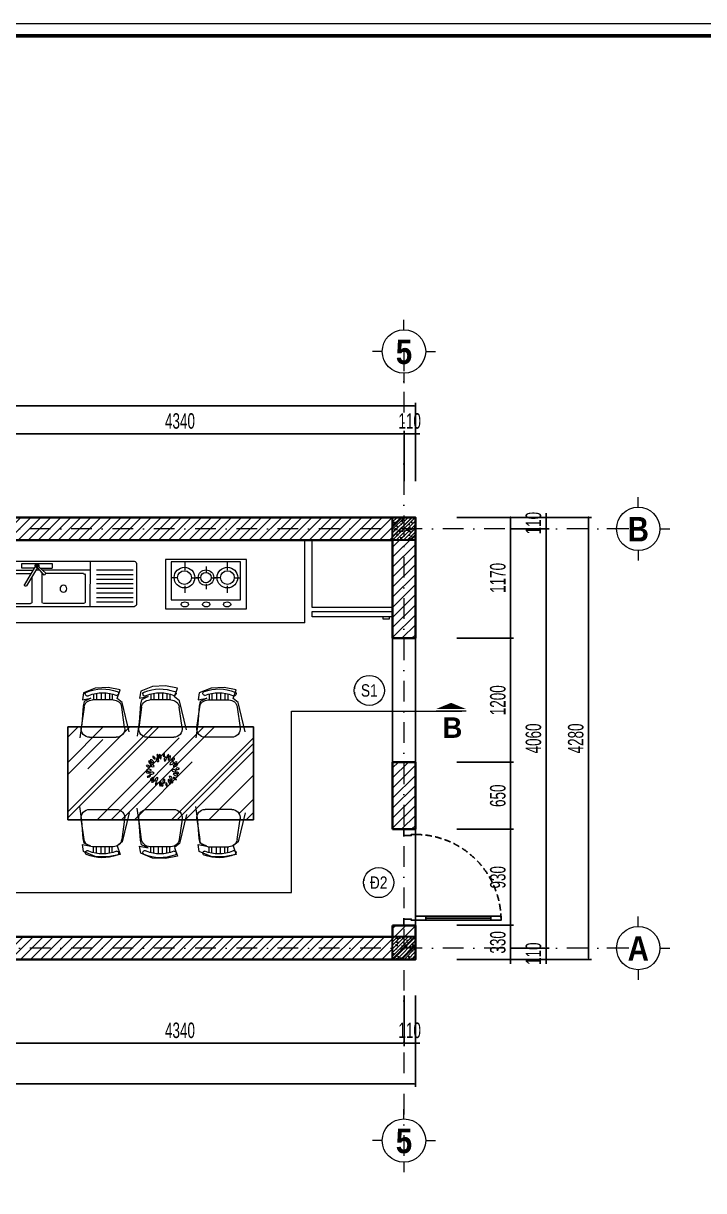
# Model space of a CAD drawing. Header units: millimetres. Extents: x 2565303 to 2664360, y -865723 to -262051.
# Drawn here: x 2644896 to 2651485, y -394911 to -383605 of the extents above; entities that cross this region are included whole.
import ezdxf
from ezdxf.enums import TextEntityAlignment as Align
from ezdxf.xclip import XClip

# ---------------------------------------------------------------- set-up
doc = ezdxf.new("R2010")
doc.units = ezdxf.units.MM
doc.header["$LTSCALE"] = 10
doc.header["$MEASUREMENT"] = 0
doc.header["$XCLIPFRAME"] = 0
for name, pattern in [('ACAD_ISO07W100', [3, 0, -3]), ('DASHDOT', [1, 0.5, -0.25, 0, -0.25]), ('HIDDEN', [9.525, 6.35, -3.175])]:
    doc.linetypes.add(name, pattern=pattern)
doc.layers.get('0').update_dxf_attribs({"linetype": 'CONTINUOUS'})
doc.layers.get('DEFPOINTS').update_dxf_attribs({"color": 10, "linetype": 'CONTINUOUS'})
for name, color, linetype in [('- Hach vl', 9, 'CONTINUOUS'), ('Khungten_LCDI', 7, 'CONTINUOUS'), ('M3', 3, 'CONTINUOUS')]:
    doc.layers.add(name, color=color, linetype=linetype)
for name, color, linetype, lineweight in [('- Nội Thất', 83, 'CONTINUOUS', 25), ('-thay1', 7, 'CONTINUOUS', 18), ('-Tường', 4, 'CONTINUOUS', 35), ('A-WIPEOUT', 254, 'ACAD_ISO07W100', 0), ('LC Dim', 8, 'CONTINUOUS', 13), ('LC Hatch', 252, 'CONTINUOUS', 5), ('LC ISO', 153, 'CONTINUOUS', 13), ('LC Khac', 4, 'CONTINUOUS', 9), ('LC MANH DUT', 35, 'HIDDEN', 5), ('LC Net dam 1', 30, 'CONTINUOUS', 30), ('LC Net dam2', 6, 'CONTINUOUS', 40), ('LC Net manh', 250, 'CONTINUOUS', 5), ('LC Net truc', 134, 'DASHDOT', 5), ('LC Text1', 20, 'CONTINUOUS', 13), ('NOITHAT', 33, 'CONTINUOUS', 9)]:
    doc.layers.add(name, color=color, linetype=linetype, lineweight=lineweight)
doc.styles.add('General text 2', font='arial.ttf')
doc.styles.add('HOATBIF', font='hoatbif.shx', dxfattribs={"width": 0.65})
doc.styles.add('Khungten', font='', dxfattribs={"width": 0.9, "height": 5000})
doc.styles.add('LC 1', font='')
doc.styles.add('Title', font='', dxfattribs={"width": 0.8})
doc.styles.get('Khungten').set_extended_font_data('.VnAvantH')
doc.styles.get('LC 1').set_extended_font_data('.VnAvantH', bold=True)
doc.styles.get('Title').set_extended_font_data('.VnBlackH')
doc.dimstyles.new('1-100 (1-60)', dxfattribs={"dimscale": 60, "dimtxt": 2.5, "dimasz": 0.35, "dimexe": 0.5, "dimexo": 0, "dimgap": 0.8, "dimtad": 1, "dimdec": 0, "dimzin": 0, "dimdsep": 46, "dimtxsty": 'HOATBIF', "dimblk1": 'DOT', "dimblk2": 'DOT', "dimsah": 1, "dimcen": -1, "dimdle": 1, "dimclrd": 256, "dimclre": 256, "dimclrt": 4, "dimadec": 3, "dimazin": 2, "dimtfac": 0.333333, "dimtdec": 0, "dimtix": 1, "dimtmove": 2, "dimatfit": 3, "dimldrblk": 'DOT', "dimfxl": 1, "dimtvp": 0.833333, "dimtolj": 1, "dimtzin": 0, "dimarcsym": 0})

# ---------------------------------------------------------------- blocks, each defined once
blk = doc.blocks.new('DOT')
at = {"layer": 'M3', "color": 0, "linetype": 'ByBlock'}
blk.add_line((-0.5, 0), (-1, 0), dxfattribs=at)
at = {"layer": 'M3', "color": 0, "linetype": 'ByBlock', "const_width": 0.5}
blk.add_lwpolyline([(-0.25, 0, 1), (0.25, 0, 1)], format="xyb", close=True, dxfattribs=at)
blk = doc.blocks.new('*D31')
at = {"layer": 'DEFPOINTS', "color": 0, "transparency": 16777216}
for p in [(2648583, -387580), (2644243, -388040), (2648583, -388040)]:
    blk.add_point(p, dxfattribs=at)
at = {"layer": 'LC Dim', "lineweight": -2, "transparency": 16777216}
for p, q in [((2644243, -388040), (2644243, -387550)), ((2648583, -388040), (2648583, -387550)), ((2644264, -387580), (2648562, -387580))]:
    blk.add_line(p, q, dxfattribs=at)
at = {"layer": 'LC Dim', "lineweight": -2, "transparency": 16777216, "xscale": 21, "yscale": 21, "zscale": 21, "rotation": 180}
blk.add_blockref('DOT', (2644243, -387580), dxfattribs=at)
at = {"layer": 'LC Dim', "lineweight": -2, "transparency": 16777216, "xscale": 21, "yscale": 21, "zscale": 21}
blk.add_blockref('DOT', (2648583, -387580), dxfattribs=at)
at = {"layer": 'LC Dim', "color": 4, "transparency": 16777216, "insert": (2646413, -387457), "char_height": 150, "attachment_point": 5, "style": 'HOATBIF'}
blk.add_mtext('\\A1;4340', dxfattribs=at)
blk = doc.blocks.new('*D32')
at = {"layer": 'DEFPOINTS', "color": 0, "transparency": 16777216}
for p in [(2648693, -387580), (2648583, -388040), (2648693, -388040)]:
    blk.add_point(p, dxfattribs=at)
at = {"layer": 'LC Dim', "lineweight": -2, "transparency": 16777216}
for p, q in [((2648583, -388040), (2648583, -387550)), ((2648693, -388040), (2648693, -387550)), ((2648562, -387580), (2648541, -387580)), ((2648583, -387580), (2648693, -387580)), ((2648714, -387580), (2648735, -387580))]:
    blk.add_line(p, q, dxfattribs=at)
at = {"layer": 'LC Dim', "lineweight": -2, "transparency": 16777216, "xscale": 21, "yscale": 21, "zscale": 21}
blk.add_blockref('DOT', (2648583, -387580), dxfattribs=at)
at = {"layer": 'LC Dim', "lineweight": -2, "transparency": 16777216, "xscale": 21, "yscale": 21, "zscale": 21, "rotation": 180}
blk.add_blockref('DOT', (2648693, -387580), dxfattribs=at)
at = {"layer": 'LC Dim', "color": 4, "transparency": 16777216, "insert": (2648638, -387457), "char_height": 150, "attachment_point": 5, "style": 'HOATBIF'}
blk.add_mtext('\\A1;110', dxfattribs=at)
blk = doc.blocks.new('*D33')
at = {"layer": 'DEFPOINTS', "color": 0, "transparency": 16777216}
for p in [(2634693, -387311), (2634693, -388040), (2648693, -388040)]:
    blk.add_point(p, dxfattribs=at)
at = {"layer": 'LC Dim', "lineweight": -2, "transparency": 16777216}
for p, q in [((2634693, -388040), (2634693, -387281)), ((2648672, -387311), (2634714, -387311)), ((2648693, -388040), (2648693, -387281))]:
    blk.add_line(p, q, dxfattribs=at)
at = {"layer": 'LC Dim', "lineweight": -2, "transparency": 16777216, "xscale": 21, "yscale": 21, "zscale": 21, "rotation": 180}
blk.add_blockref('DOT', (2634693, -387311), dxfattribs=at)
at = {"layer": 'LC Dim', "lineweight": -2, "transparency": 16777216, "xscale": 21, "yscale": 21, "zscale": 21}
blk.add_blockref('DOT', (2648693, -387311), dxfattribs=at)
at = {"layer": 'LC Dim', "color": 4, "transparency": 16777216, "insert": (2641613, -387188), "char_height": 150, "attachment_point": 5, "style": 'HOATBIF'}
blk.add_mtext('\\A1;14000', dxfattribs=at)
blk = doc.blocks.new('*D38')
at = {"layer": 'DEFPOINTS', "color": 0, "transparency": 16777216}
for p in [(2644243, -393022), (2648583, -393022), (2648583, -393482)]:
    blk.add_point(p, dxfattribs=at)
at = {"layer": 'LC Dim', "lineweight": -2, "transparency": 16777216}
for p, q in [((2644243, -393022), (2644243, -393512)), ((2648583, -393022), (2648583, -393512)), ((2644264, -393482), (2648562, -393482))]:
    blk.add_line(p, q, dxfattribs=at)
at = {"layer": 'LC Dim', "lineweight": -2, "transparency": 16777216, "xscale": 21, "yscale": 21, "zscale": 21, "rotation": 180}
blk.add_blockref('DOT', (2644243, -393482), dxfattribs=at)
at = {"layer": 'LC Dim', "lineweight": -2, "transparency": 16777216, "xscale": 21, "yscale": 21, "zscale": 21}
blk.add_blockref('DOT', (2648583, -393482), dxfattribs=at)
at = {"layer": 'LC Dim', "color": 4, "transparency": 16777216, "insert": (2646413, -393359), "char_height": 150, "attachment_point": 5, "style": 'HOATBIF'}
blk.add_mtext('\\A1;4340', dxfattribs=at)
blk = doc.blocks.new('*D39')
at = {"layer": 'DEFPOINTS', "color": 0, "transparency": 16777216}
for p in [(2648583, -393022), (2648693, -393022), (2648693, -393482)]:
    blk.add_point(p, dxfattribs=at)
at = {"layer": 'LC Dim', "lineweight": -2, "transparency": 16777216}
for p, q in [((2648583, -393022), (2648583, -393512)), ((2648693, -393022), (2648693, -393512)), ((2648562, -393482), (2648541, -393482)), ((2648583, -393482), (2648693, -393482)), ((2648714, -393482), (2648735, -393482))]:
    blk.add_line(p, q, dxfattribs=at)
at = {"layer": 'LC Dim', "lineweight": -2, "transparency": 16777216, "xscale": 21, "yscale": 21, "zscale": 21}
blk.add_blockref('DOT', (2648583, -393482), dxfattribs=at)
at = {"layer": 'LC Dim', "lineweight": -2, "transparency": 16777216, "xscale": 21, "yscale": 21, "zscale": 21, "rotation": 180}
blk.add_blockref('DOT', (2648693, -393482), dxfattribs=at)
at = {"layer": 'LC Dim', "color": 4, "transparency": 16777216, "insert": (2648638, -393359), "char_height": 150, "attachment_point": 5, "style": 'HOATBIF'}
blk.add_mtext('\\A1;110', dxfattribs=at)
blk = doc.blocks.new('*D40')
at = {"layer": 'DEFPOINTS', "color": 0, "transparency": 16777216}
for p in [(2634693, -393022), (2648693, -393022), (2634693, -393877)]:
    blk.add_point(p, dxfattribs=at)
at = {"layer": 'LC Dim', "lineweight": -2, "transparency": 16777216}
for p, q in [((2634693, -393022), (2634693, -393907)), ((2648693, -393022), (2648693, -393907)), ((2648672, -393877), (2634714, -393877))]:
    blk.add_line(p, q, dxfattribs=at)
at = {"layer": 'LC Dim', "lineweight": -2, "transparency": 16777216, "xscale": 21, "yscale": 21, "zscale": 21, "rotation": 180}
blk.add_blockref('DOT', (2634693, -393877), dxfattribs=at)
at = {"layer": 'LC Dim', "lineweight": -2, "transparency": 16777216, "xscale": 21, "yscale": 21, "zscale": 21}
blk.add_blockref('DOT', (2648693, -393877), dxfattribs=at)
at = {"layer": 'LC Dim', "color": 4, "transparency": 16777216, "insert": (2641613, -393738), "char_height": 150, "attachment_point": 5, "style": 'HOATBIF'}
blk.add_mtext('\\A1;14000', dxfattribs=at)
blk = doc.blocks.new('bon r')
at = {"layer": 'NOITHAT', "linetype": 'Continuous'}
for p, q in [((58924, -398714), (58924, -399112)), ((60369, -398692), (58957, -398692)), ((59374, -398692), (59375, -399135)), ((60036, -398714), (59739, -398714)), ((59739, -398714), (59739, -398761)), ((59854, -398761), (59739, -398761)), ((59892, -398727), (59801, -398809)), ((59819, -398827), (59899, -398733)), ((59875, -398761), (59886, -398761)), ((59882, -398755), (59988, -398930)), ((59882, -398755), (59882, -398755)), ((59904, -398744), (59905, -398744)), ((59905, -398744), (60009, -398918)), ((59915, -398761), (60036, -398761)), ((60036, -398761), (60036, -398714)), ((60401, -398714), (60402, -399112)), ((59374, -398780), (59833, -398780)), ((59422, -398825), (59422, -399091)), ((59438, -398813), (59806, -398813)), ((59801, -398809), (59819, -398827)), ((59839, -399091), (59839, -398803)), ((59859, -398780), (59898, -398780)), ((60401, -398780), (59926, -398780)), ((59935, -399091), (59935, -398843)), ((60337, -398813), (59946, -398813)), ((60353, -398825), (60353, -399091)), ((59438, -399103), (59823, -399103)), ((60337, -399103), (59952, -399103)), ((58957, -399135), (60370, -399135))]:
    blk.add_line(p, q, dxfattribs=at)
at = {"layer": 'NOITHAT'}
for p, q in [((58957, -398780), (59310, -398780)), ((58957, -398824), (59310, -398824)), ((58957, -398869), (59310, -398869)), ((58957, -398913), (59310, -398913)), ((58957, -398957), (59310, -398957)), ((58957, -399002), (59310, -399002)), ((58957, -399046), (59310, -399046)), ((58957, -399090), (59310, -399090))]:
    blk.add_line(p, q, dxfattribs=at)
at = {"layer": 'NOITHAT', "linetype": 'Continuous'}
for centre in [(59631, -398959), (60144, -398959)]:
    blk.add_circle(centre, 33.2, dxfattribs=at)
for centre, radius, start, end in [((58952, -398720), 28.5, 81.5315, 167.6795), ((59887, -398737), 18.1, 250.499, 208.8114), ((59892, -398734), 7.15, 9.8561, 85.6026), ((60373, -398720), 28.6, 12.3232, 98.464), ((59436, -398828), 14.3, 81.5397, 167.6737), ((60339, -398828), 14.3, 12.3161, 98.4706), ((59998, -398924), 12.2, 210.1499, 27.9558), ((59436, -399088), 14.3, 192.3306, 278.4597), ((59825, -399088), 14.3, 261.5343, 347.6754), ((59949, -399088), 14.3, 192.3246, 278.4657), ((60339, -399088), 14.3, 261.524, 347.6856), ((58952, -399106), 28.5, 192.3227, 278.4682), ((60374, -399106), 28.6, 261.5349, 347.6766)]:
    blk.add_arc(centre, radius, start, end, dxfattribs=at)
blk = doc.blocks.new('bep')
at = {"layer": 'NOITHAT'}
for p, q in [((66040, -406332), (65060, -406332)), ((65060, -406332), (65060, -406932)), ((65130, -406443), (65130, -406903)), ((65970, -406443), (65130, -406443)), ((65970, -406903), (65970, -406443)), ((66040, -406932), (66040, -406332)), ((65294, -406614), (65294, -406526)), ((65547, -406638), (65547, -406572)), ((65806, -406614), (65806, -406526)), ((65200, -406709), (65133, -406710)), ((65380, -406709), (65447, -406710)), ((65482, -406710), (65432, -406710)), ((65618, -406710), (65668, -406710)), ((65720, -406709), (65653, -406710)), ((65900, -406709), (65968, -406710)), ((65294, -406893), (65294, -406801)), ((65547, -406848), (65547, -406778)), ((65806, -406893), (65806, -406801)), ((65060, -406932), (66040, -406932)), ((65130, -406903), (65970, -406903))]:
    blk.add_line(p, q, dxfattribs=at)
for centre, radius in [((65290, -406712), 125), ((65810, -406712), 125), ((65290, -406712), 82.9), ((65550, -406712), 93.6), ((65550, -406712), 62.2), ((65810, -406712), 82.9)]:
    blk.add_circle(centre, radius, dxfattribs=at)
for centre in [(65294, -406388), (65547, -406388), (65806, -406388)]:
    blk.add_ellipse(centre, major_axis=(43.4, 0), ratio=0.709677, dxfattribs=at)
blk = doc.blocks.new('MBTULANH')
at = {"linetype": 'Continuous'}
for points in [[(-300, 530), (300, 530), (300, 570), (-300, 570)], [(227.4, 586.4), (276.8, 586.4), (276.8, 570), (227.4, 570)], [(-300, 0), (300, 0), (300, 500), (-300, 500)]]:
    blk.add_lwpolyline(points, close=True, dxfattribs=at)
blk = doc.blocks.new('dsa')
at = {"layer": 'NOITHAT', "ltscale": 0.5}
for p, q in [((102335, -423607), (102133, -423607)), ((102143, -423549), (102143, -423607)), ((102172, -423543), (102172, -423607)), ((102216, -423538), (102216, -423607)), ((102255, -423539), (102255, -423607)), ((102297, -423544), (102297, -423607)), ((102325, -423550), (102325, -423607)), ((102892, -423607), (102690, -423607)), ((102700, -423549), (102700, -423607)), ((102729, -423543), (102729, -423607)), ((102773, -423538), (102773, -423607)), ((102812, -423539), (102812, -423607)), ((102854, -423544), (102855, -423607)), ((102882, -423550), (102882, -423607)), ((103252, -423607), (103455, -423607)), ((103263, -423550), (103263, -423607)), ((103290, -423544), (103290, -423607)), ((103333, -423539), (103333, -423607)), ((103372, -423538), (103372, -423607)), ((103415, -423543), (103415, -423607)), ((103445, -423549), (103445, -423607)), ((102052, -423677), (102024, -423876)), ((102445, -423875), (102416, -423677)), ((102609, -423677), (102581, -423876)), ((103002, -423875), (102973, -423677)), ((103143, -423875), (103172, -423677)), ((103536, -423677), (103563, -423876)), ((102178, -423868), (102972, -424662)), ((102313, -423868), (103213, -424768)), ((102415, -423868), (103315, -424768)), ((102539, -423868), (103099, -424428)), ((102900, -423868), (103694, -424662)), ((102954, -423868), (103694, -424608)), ((103030, -423868), (103694, -424533)), ((103261, -423868), (103694, -424301)), ((103622, -423868), (103694, -423940)), ((101894, -423886), (102776, -424768)), ((101894, -423945), (102717, -424768)), ((102105, -423969), (102364, -423969)), ((102662, -423969), (102921, -423969)), ((103483, -423969), (103224, -423969)), ((103549, -423924), (103694, -424069)), ((101894, -424306), (102234, -424646)), ((101894, -424424), (102238, -424768)), ((102089, -424361), (102496, -424768)), ((101894, -424667), (101995, -424768)), ((102052, -424959), (102024, -424760)), ((102105, -424668), (102364, -424668)), ((102445, -424761), (102416, -424960)), ((102609, -424959), (102581, -424760)), ((102662, -424668), (102921, -424668)), ((103002, -424761), (102973, -424960)), ((103143, -424761), (103172, -424960)), ((103483, -424668), (103224, -424668)), ((103536, -424959), (103563, -424760)), ((102335, -425029), (102133, -425029)), ((102143, -425087), (102143, -425029)), ((102172, -425093), (102172, -425029)), ((102216, -425098), (102216, -425029)), ((102255, -425097), (102255, -425029)), ((102297, -425093), (102297, -425029)), ((102325, -425086), (102325, -425029)), ((102892, -425029), (102690, -425029)), ((102700, -425087), (102700, -425029)), ((102729, -425093), (102729, -425029)), ((102773, -425098), (102773, -425029)), ((102812, -425097), (102812, -425029)), ((102854, -425093), (102855, -425029)), ((102882, -425086), (102882, -425029)), ((103252, -425029), (103455, -425029)), ((103263, -425086), (103263, -425029)), ((103290, -425093), (103290, -425029)), ((103333, -425097), (103333, -425029)), ((103372, -425098), (103372, -425029)), ((103415, -425093), (103415, -425029)), ((103445, -425087), (103445, -425029))]:
    blk.add_line(p, q, dxfattribs=at)
for points in [[(102488, -423936), (102421, -423654), (102372, -423615), (102403, -423532), (102286, -423508), (102159, -423514), (102045, -423560), (102035, -423628), (102118, -423612), (102053, -423643), (102043, -423687), (102030, -423859), (102011, -423996)], [(103044, -423920), (102976, -423637), (102927, -423598), (102958, -423515), (102841, -423492), (102714, -423497), (102600, -423544), (102590, -423611), (102673, -423596), (102608, -423627), (102598, -423671), (102585, -423842), (102567, -423980)], [(103611, -423936), (103544, -423654), (103495, -423615), (103526, -423532), (103409, -423508), (103282, -423514), (103168, -423560), (103158, -423628), (103241, -423612), (103176, -423643), (103166, -423687), (103153, -423859), (103134, -423996)], [(102488, -424721), (102421, -425004), (102372, -425043), (102403, -425126), (102286, -425149), (102159, -425144), (102045, -425097), (102035, -425030), (102118, -425045), (102053, -425014), (102043, -424970), (102030, -424799), (102011, -424661)], [(103044, -424738), (102976, -425020), (102927, -425059), (102958, -425142), (102841, -425166), (102714, -425160), (102600, -425114), (102590, -425046), (102673, -425062), (102608, -425031), (102598, -424987), (102585, -424815), (102567, -424678)], [(103611, -424721), (103544, -425004), (103495, -425043), (103526, -425126), (103409, -425149), (103282, -425144), (103168, -425097), (103158, -425030), (103241, -425045), (103176, -425014), (103166, -424970), (103153, -424799), (103134, -424661)]]:
    blk.add_lwpolyline(points, dxfattribs=at)
for points in [[(103694, -423868), (101894, -423868), (101894, -424768), (103694, -424768)], [(103694, -423868), (103694, -424768), (101894, -424768), (101894, -423868)]]:
    blk.add_lwpolyline(points, close=True, dxfattribs=at)
for centre, radius, start, end in [((102084, -423550), 20.5, 99.4701, 317.3221), ((102230, -423920), 419, 70.2202, 111.5523), ((102368, -423545), 19, 263.5559, 76.8484), ((102641, -423550), 20.5, 99.4701, 317.3221), ((102788, -423920), 419, 70.2202, 111.5523), ((102925, -423545), 19, 263.5559, 76.8484), ((103220, -423545), 19, 103.1516, 276.4441), ((103357, -423920), 419, 68.4477, 109.7798), ((103504, -423550), 20.5, 222.6779, 80.5299), ((102133, -423689), 81.5, 90.0199, 171.995), ((102232, -423898), 361, 68.2901, 111.7497), ((102335, -423688), 81.5, 8.2341, 90.0199), ((102690, -423689), 81.5, 90.0199, 171.995), ((102789, -423898), 361, 68.2901, 111.7497), ((102892, -423688), 81.5, 8.2341, 90.0199), ((103252, -423688), 81.5, 89.9801, 171.7659), ((103356, -423898), 361, 68.2503, 111.7099), ((103455, -423689), 81.5, 8.005, 89.9801), ((102105, -423887), 81.5, 171.995, 270.0199), ((102364, -423887), 81.5, 270.0199, 8.2341), ((102662, -423887), 81.5, 171.995, 270.0199), ((102921, -423887), 81.5, 270.0199, 8.2341), ((103224, -423887), 81.5, 171.7659, 269.9801), ((103483, -423887), 81.5, 269.9801, 8.005), ((102105, -424749), 81.5, 89.9801, 188.005), ((102364, -424749), 81.5, 351.7659, 89.9801), ((102662, -424749), 81.5, 89.9801, 188.005), ((102921, -424749), 81.5, 351.7659, 89.9801), ((103224, -424749), 81.5, 90.0199, 188.2341), ((103483, -424749), 81.5, 351.995, 90.0199), ((102133, -424948), 81.5, 188.005, 269.9801), ((102335, -424948), 81.5, 269.9801, 351.7659), ((102690, -424948), 81.5, 188.005, 269.9801), ((102892, -424948), 81.5, 269.9801, 351.7659), ((103252, -424948), 81.5, 188.2341, 270.0199), ((103455, -424948), 81.5, 270.0199, 351.995), ((102084, -425087), 20.5, 42.6779, 260.5299), ((102230, -424716), 419, 248.4477, 289.7798), ((102232, -424738), 361, 248.2503, 291.7099), ((102368, -425092), 19, 283.1516, 96.4441), ((102641, -425087), 20.5, 42.6779, 260.5299), ((102788, -424716), 419, 248.4477, 289.7798), ((102789, -424738), 361, 248.2503, 291.7099), ((102925, -425092), 19, 283.1516, 96.4441), ((103220, -425092), 19, 83.5559, 256.8484), ((103357, -424716), 419, 250.2202, 291.5523), ((103356, -424738), 361, 248.2901, 291.7497), ((103504, -425087), 20.5, 279.4701, 137.3221)]:
    blk.add_arc(centre, radius, start, end, dxfattribs=at)
at = {"layer": 'NOITHAT', "ltscale": 0.5, "extrusion": (0, 0, -1)}
for centre, major_axis, start_param, end_param in [((102771, -424210), (20.5, 20.5), 2.81608, 4.178118), ((102735, -424226), (17.4, -17.4), 4.232631, 5.90316), ((102816, -424215), (24.9, -24.9), 1.430884, 2.973711), ((102758, -424224), (29.4, 29.4), 6.281994, 7.547379), ((102824, -424206), (15.7, -15.7), 1.494999, 3.100207), ((102798, -424207), (13.6, 13.6), 6.030239, 7.989744), ((102871, -424216), (20.5, -20.5), 1.943415, 3.305453), ((102833, -424205), (17.4, -17.4), 4.930762, 6.601292), ((102669, -424340), (13.6, 13.6), 4.633976, 6.593481), ((102673, -424305), (17.4, -17.4), 3.534499, 5.205028), ((102690, -424269), (20.5, -20.5), 0.547152, 1.90919), ((102705, -424336), (19.3, -19.3), 3.115532, 5.023778), ((102710, -424300), (21.4, -21.4), 0.100559, 1.755566), ((102690, -424289), (29.4, 29.4), 5.583862, 6.849247), ((102728, -424245), (24.9, 24.9), 2.303549, 3.846375), ((102709, -424250), (13.6, 13.6), 5.332108, 7.291612), ((102728, -424232), (15.7, -15.7), 0.796867, 2.402075), ((102766, -424246), (21.4, -21.4), 0.79869, 2.453698), ((102739, -424270), (19.3, 19.3), 5.38446, 7.292706), ((102844, -424240), (21.4, 21.4), 3.067618, 4.722626), ((102808, -424242), (19.3, -19.3), 4.511796, 6.420041), ((102902, -424249), (24.9, -24.9), 2.129016, 3.671842), ((102851, -424219), (29.4, 29.4), 0.69694, 1.962326), ((102907, -424287), (21.4, -21.4), 2.194954, 3.849961), ((102879, -424264), (19.3, 19.3), 0.497538, 2.405784), ((102914, -424247), (15.7, 15.7), 3.763927, 5.369135), ((102893, -424231), (13.6, -13.6), 5.157575, 7.117079), ((102946, -424330), (24.9, 24.9), 4.397944, 5.94077), ((102927, -424275), (29.4, 29.4), 1.395072, 2.660457), ((102944, -424285), (20.5, 20.5), 4.212343, 5.574381), ((102921, -424253), (17.4, -17.4), 5.628894, 7.299423), ((102957, -424337), (15.7, 15.7), 4.462058, 6.067267), ((102951, -424311), (13.6, -13.6), 5.855706, 7.815211), ((102672, -424314), (15.7, 15.7), 1.669532, 3.27474), ((102679, -424382), (29.4, 29.4), 4.88573, 6.151116), ((102680, -424323), (24.9, -24.9), 0.034621, 1.577447), ((102676, -424405), (17.4, -17.4), 2.836367, 4.506896), ((102667, -424367), (20.5, 20.5), 1.419817, 2.781855), ((102696, -424434), (13.6, -13.6), 2.365048, 4.324553), ((102681, -424413), (15.7, -15.7), 5.683789, 7.288997), ((102694, -424415), (24.9, -24.9), 5.619674, 7.162501), ((102731, -424461), (29.4, 29.4), 4.187599, 5.452984), ((102720, -424408), (19.3, -19.3), 2.4174, 4.325646), ((102701, -424378), (21.4, -21.4), 5.685612, 7.34062), ((102779, -424454), (19.3, -19.3), 1.719269, 3.627514), ((102745, -424443), (21.4, 21.4), 0.275092, 1.930099), ((102892, -424433), (21.4, 21.4), 5.162014, 6.817021), ((102909, -424401), (19.3, -19.3), 0.323005, 2.231251), ((102926, -424363), (21.4, -21.4), 2.893086, 4.548093), ((102919, -424327), (19.3, -19.3), 5.908059, 7.816305), ((102927, -424421), (24.9, -24.9), 3.525279, 5.068106), ((102949, -424366), (29.4, 29.4), 2.093203, 3.358589), ((102932, -424433), (15.7, -15.7), 3.589394, 5.194602), ((102943, -424409), (13.6, 13.6), 1.841449, 3.800954), ((102955, -424384), (20.5, 20.5), 4.910475, 6.272513), ((102959, -424346), (17.4, -17.4), 0.043841, 1.71437), ((102743, -424479), (17.4, -17.4), 2.138236, 3.808765), ((102711, -424457), (20.5, -20.5), 5.434074, 6.796112), ((102777, -424490), (13.6, 13.6), 3.237713, 5.197217), ((102752, -424482), (15.7, -15.7), 4.985657, 6.590865), ((102821, -424487), (29.4, 29.4), 3.489467, 4.754852), ((102763, -424476), (24.9, -24.9), 4.921543, 6.464369), ((102842, -424494), (17.4, -17.4), 1.440104, 3.110633), ((102803, -424497), (20.5, 20.5), 0.023553, 1.385591), ((102854, -424451), (19.3, -19.3), 1.021137, 2.929383), ((102820, -424464), (21.4, -21.4), 4.289349, 5.944356), ((102875, -424480), (13.6, 13.6), 2.539581, 4.499086), ((102851, -424490), (15.7, -15.7), 4.287525, 5.892734), ((102907, -424450), (29.4, 29.4), 2.791335, 4.056721), ((102855, -424478), (24.9, -24.9), 4.223411, 5.766238), ((102927, -424441), (17.4, 17.4), 2.312769, 3.983298), ((102900, -424468), (20.5, -20.5), 4.03781, 5.399849)]:
    blk.add_ellipse(centre, major_axis=major_axis, ratio=1, start_param=start_param, end_param=end_param, dxfattribs=at)
blk = doc.blocks.new('*U49')
blk.add_line((-70, 100), (-70, 730))
for points in [[(-50, 0), (-50, 830), (-90, 830), (-90, 0)], [(-50, 100), (-90, 100), (-90, 730), (-50, 730)], [(0, -110), (-60, -110), (-60, -40), (-50, -40), (-50, 0), (0, 0)], [(-930, -110), (-870, -110), (-870, -40), (-880, -40), (-880, 0), (-930, 0)]]:
    blk.add_lwpolyline(points, close=True)
at = {"linetype": 'HIDDEN'}
blk.add_arc((-50, 0), 830, 90, 180, dxfattribs=at)
blk = doc.blocks.new('*D55')
at = {"layer": 'DEFPOINTS', "color": 0, "transparency": 16777216}
for p in [(2649615, -388391), (2649615, -388501), (2649960, -388501)]:
    blk.add_point(p, dxfattribs=at)
at = {"layer": 'LC Dim', "lineweight": -2, "transparency": 16777216}
for p, q in [((2649960, -388370), (2649960, -388349)), ((2649615, -388391), (2649990, -388391)), ((2649960, -388391), (2649960, -388501)), ((2649615, -388501), (2649990, -388501)), ((2649960, -388522), (2649960, -388543))]:
    blk.add_line(p, q, dxfattribs=at)
at = {"layer": 'LC Dim', "lineweight": -2, "transparency": 16777216, "xscale": 21, "yscale": 21, "zscale": 21}
for p, rotation in [((2649960, -388391), 270), ((2649960, -388501), 90)]:
    blk.add_blockref('DOT', p, dxfattribs=dict(at, rotation=rotation))
at = {"layer": 'LC Dim', "color": 4, "transparency": 16777216, "insert": (2649837, -388446), "char_height": 150, "attachment_point": 5, "rotation": 90, "style": 'HOATBIF'}
blk.add_mtext('\\A1;110', dxfattribs=at)
blk = doc.blocks.new('*D56')
at = {"layer": 'DEFPOINTS', "color": 0, "transparency": 16777216}
for p in [(2649615, -388501), (2649615, -392561), (2649960, -392561)]:
    blk.add_point(p, dxfattribs=at)
at = {"layer": 'LC Dim', "lineweight": -2, "transparency": 16777216}
for p, q in [((2649615, -388501), (2649990, -388501)), ((2649960, -388522), (2649960, -392540)), ((2649615, -392561), (2649990, -392561))]:
    blk.add_line(p, q, dxfattribs=at)
at = {"layer": 'LC Dim', "lineweight": -2, "transparency": 16777216, "xscale": 21, "yscale": 21, "zscale": 21}
for p, rotation in [((2649960, -388501), 90), ((2649960, -392561), 270)]:
    blk.add_blockref('DOT', p, dxfattribs=dict(at, rotation=rotation))
at = {"layer": 'LC Dim', "color": 4, "transparency": 16777216, "insert": (2649837, -390531), "char_height": 150, "attachment_point": 5, "rotation": 90, "style": 'HOATBIF'}
blk.add_mtext('\\A1;4060', dxfattribs=at)
blk = doc.blocks.new('*D50')
at = {"layer": 'DEFPOINTS', "color": 0, "transparency": 16777216}
for p in [(2649615, -392561), (2649615, -392671), (2649960, -392671)]:
    blk.add_point(p, dxfattribs=at)
at = {"layer": 'LC Dim', "lineweight": -2, "transparency": 16777216}
for p, q in [((2649960, -392540), (2649960, -392519)), ((2649615, -392561), (2649990, -392561)), ((2649960, -392561), (2649960, -392671)), ((2649615, -392671), (2649990, -392671)), ((2649960, -392692), (2649960, -392713))]:
    blk.add_line(p, q, dxfattribs=at)
at = {"layer": 'LC Dim', "lineweight": -2, "transparency": 16777216, "xscale": 21, "yscale": 21, "zscale": 21}
for p, rotation in [((2649960, -392561), 270), ((2649960, -392671), 90)]:
    blk.add_blockref('DOT', p, dxfattribs=dict(at, rotation=rotation))
at = {"layer": 'LC Dim', "color": 4, "transparency": 16777216, "insert": (2649837, -392616), "char_height": 150, "attachment_point": 5, "rotation": 90, "style": 'HOATBIF'}
blk.add_mtext('\\A1;110', dxfattribs=at)
blk = doc.blocks.new('*D51')
at = {"layer": 'DEFPOINTS', "color": 0, "transparency": 16777216}
for p in [(2649615, -388391), (2650370, -388391), (2649615, -392671)]:
    blk.add_point(p, dxfattribs=at)
at = {"layer": 'LC Dim', "lineweight": -2, "transparency": 16777216}
for p, q in [((2649615, -388391), (2650400, -388391)), ((2650370, -392650), (2650370, -388412)), ((2649615, -392671), (2650400, -392671))]:
    blk.add_line(p, q, dxfattribs=at)
at = {"layer": 'LC Dim', "lineweight": -2, "transparency": 16777216, "xscale": 21, "yscale": 21, "zscale": 21}
for p, rotation in [((2650370, -388391), 90), ((2650370, -392671), 270)]:
    blk.add_blockref('DOT', p, dxfattribs=dict(at, rotation=rotation))
at = {"layer": 'LC Dim', "color": 4, "transparency": 16777216, "insert": (2650247, -390531), "char_height": 150, "attachment_point": 5, "rotation": 90, "style": 'HOATBIF'}
blk.add_mtext('\\A1;4280', dxfattribs=at)
blk = doc.blocks.new('*D52')
at = {"layer": 'DEFPOINTS', "color": 0, "transparency": 16777216}
for p in [(2649094, -388391), (2649094, -389561), (2649615, -389561)]:
    blk.add_point(p, dxfattribs=at)
at = {"layer": 'LC Dim', "lineweight": -2, "transparency": 16777216}
for p, q in [((2649094, -388391), (2649645, -388391)), ((2649615, -388412), (2649615, -389540)), ((2649094, -389561), (2649645, -389561))]:
    blk.add_line(p, q, dxfattribs=at)
at = {"layer": 'LC Dim', "lineweight": -2, "transparency": 16777216, "xscale": 21, "yscale": 21, "zscale": 21}
for p, rotation in [((2649615, -388391), 90), ((2649615, -389561), 270)]:
    blk.add_blockref('DOT', p, dxfattribs=dict(at, rotation=rotation))
at = {"layer": 'LC Dim', "color": 4, "transparency": 16777216, "insert": (2649492, -388976), "char_height": 150, "attachment_point": 5, "rotation": 90, "style": 'HOATBIF'}
blk.add_mtext('\\A1;1170', dxfattribs=at)
blk = doc.blocks.new('*D53')
at = {"layer": 'DEFPOINTS', "color": 0, "transparency": 16777216}
for p in [(2649094, -389561), (2649094, -390761), (2649615, -390761)]:
    blk.add_point(p, dxfattribs=at)
at = {"layer": 'LC Dim', "lineweight": -2, "transparency": 16777216}
for p, q in [((2649094, -389561), (2649645, -389561)), ((2649615, -389582), (2649615, -390740)), ((2649094, -390761), (2649645, -390761))]:
    blk.add_line(p, q, dxfattribs=at)
at = {"layer": 'LC Dim', "lineweight": -2, "transparency": 16777216, "xscale": 21, "yscale": 21, "zscale": 21}
for p, rotation in [((2649615, -389561), 90), ((2649615, -390761), 270)]:
    blk.add_blockref('DOT', p, dxfattribs=dict(at, rotation=rotation))
at = {"layer": 'LC Dim', "color": 4, "transparency": 16777216, "insert": (2649492, -390161), "char_height": 150, "attachment_point": 5, "rotation": 90, "style": 'HOATBIF'}
blk.add_mtext('\\A1;1200', dxfattribs=at)
blk = doc.blocks.new('*D54')
at = {"layer": 'DEFPOINTS', "color": 0, "transparency": 16777216}
for p in [(2649094, -392341), (2649094, -392671), (2649615, -392671)]:
    blk.add_point(p, dxfattribs=at)
at = {"layer": 'LC Dim', "lineweight": -2, "transparency": 16777216}
for p, q in [((2649615, -392320), (2649615, -392299)), ((2649094, -392341), (2649645, -392341)), ((2649615, -392341), (2649615, -392671)), ((2649094, -392671), (2649645, -392671)), ((2649615, -392692), (2649615, -392713))]:
    blk.add_line(p, q, dxfattribs=at)
at = {"layer": 'LC Dim', "lineweight": -2, "transparency": 16777216, "xscale": 21, "yscale": 21, "zscale": 21}
for p, rotation in [((2649615, -392341), 270), ((2649615, -392671), 90)]:
    blk.add_blockref('DOT', p, dxfattribs=dict(at, rotation=rotation))
at = {"layer": 'LC Dim', "color": 4, "transparency": 16777216, "insert": (2649492, -392506), "char_height": 150, "attachment_point": 5, "rotation": 90, "style": 'HOATBIF'}
blk.add_mtext('\\A1;330', dxfattribs=at)
blk = doc.blocks.new('*D57')
at = {"layer": 'DEFPOINTS', "color": 0, "transparency": 16777216}
for p in [(2649094, -390761), (2649094, -391411), (2649615, -391411)]:
    blk.add_point(p, dxfattribs=at)
at = {"layer": 'LC Dim', "lineweight": -2, "transparency": 16777216}
for p, q in [((2649094, -390761), (2649645, -390761)), ((2649615, -390782), (2649615, -391390)), ((2649094, -391411), (2649645, -391411))]:
    blk.add_line(p, q, dxfattribs=at)
at = {"layer": 'LC Dim', "lineweight": -2, "transparency": 16777216, "xscale": 21, "yscale": 21, "zscale": 21}
for p, rotation in [((2649615, -390761), 90), ((2649615, -391411), 270)]:
    blk.add_blockref('DOT', p, dxfattribs=dict(at, rotation=rotation))
at = {"layer": 'LC Dim', "color": 4, "transparency": 16777216, "insert": (2649492, -391086), "char_height": 150, "attachment_point": 5, "rotation": 90, "style": 'HOATBIF'}
blk.add_mtext('\\A1;650', dxfattribs=at)
blk = doc.blocks.new('*D58')
at = {"layer": 'DEFPOINTS', "color": 0, "transparency": 16777216}
for p in [(2649094, -391411), (2649094, -392341), (2649615, -392341)]:
    blk.add_point(p, dxfattribs=at)
at = {"layer": 'LC Dim', "lineweight": -2, "transparency": 16777216}
for p, q in [((2649094, -391411), (2649645, -391411)), ((2649615, -391432), (2649615, -392320)), ((2649094, -392341), (2649645, -392341))]:
    blk.add_line(p, q, dxfattribs=at)
at = {"layer": 'LC Dim', "lineweight": -2, "transparency": 16777216, "xscale": 21, "yscale": 21, "zscale": 21}
for p, rotation in [((2649615, -391411), 90), ((2649615, -392341), 270)]:
    blk.add_blockref('DOT', p, dxfattribs=dict(at, rotation=rotation))
at = {"layer": 'LC Dim', "color": 4, "transparency": 16777216, "insert": (2649492, -391876), "char_height": 150, "attachment_point": 5, "rotation": 90, "style": 'HOATBIF'}
blk.add_mtext('\\A1;930', dxfattribs=at)
blk = doc.blocks.new('lcdi fix')
at = {"layer": 'DEFPOINTS', "lineweight": 0}
blk.add_lwpolyline([(-1200, -14850), (-1200, 14850), (40800, 14850), (40800, -14850)], close=True, dxfattribs=at)
at = {"layer": 'Khungten_LCDI', "color": 5, "lineweight": 60}
blk.add_lwpolyline([(0, -14650), (0, 14650), (40600, 14650), (40600, -14650)], close=True, dxfattribs=at)
at = {"color": 7, "style": 'Khungten', "width": 0.8}
for tag, p in [('REVISION', (39499, -10746)), ('NGAYHT', (39546, -11609))]:
    blk.add_attdef(tag, text='', height=200, dxfattribs=at).set_placement(p, align=Align.CENTER)
at = {"layer": 'LC Text1', "style": 'Title', "width": 1.485915}
for tag, p, p2 in [('TENBANVE1', (36913, -8886), (40339, -8886)), ('TENBANVE2', (36913, -9562), (40339, -9562))]:
    blk.add_attdef(tag, text='', height=250, dxfattribs=at).set_placement(p, p2, align=Align.FIT)
at = {"layer": 'LC Text1', "style": 'Title', "width": 0.7}
blk.add_attdef('SOBANVE', text='', height=250, dxfattribs=at).set_placement((39562, -13896), align=Align.CENTER)
blk = doc.blocks.new('gfs')
at = {"layer": '- Hach vl', "ltscale": 0.2}
h = blk.add_hatch(dxfattribs=at)
h.set_pattern_fill('ANSI31', color=256, scale=200, style=0)
h.set_pattern_definition([(45, (3894016.553, -231657.651), (-17.67766953, 17.67766953), [])])
h.paths.add_polyline_path([(2119996, -313176), (2119887, -313176), (2119887, -313286), (2119996, -313286)])
h.paths.add_polyline_path([(2119887, -313176), (2119777, -313176), (2119777, -313286), (2119887, -313286)])
h.paths.add_polyline_path([(2119887, -313066), (2119777, -313066), (2119777, -313176), (2119887, -313176)])
h.paths.add_polyline_path([(2119996, -313066), (2119887, -313066), (2119887, -313176), (2119996, -313176)])
h = blk.add_hatch(dxfattribs=at)
h.set_pattern_fill('AR-CONC', color=256, scale=20, style=0)
h.set_pattern_definition([(50, (3894016.55, -231657.65), (143.4520365, -12.550427), [15, -165]), (355, (3894016.55, -231657.65), (-27.750267, 150.438427), [12, -132]), (100.4514, (3894028.51, -231658.7), (115.701876, 137.887908), [12.748038, -140.228422]), (46.1842, (3894016.55, -231617.65), (213.44821, -33.103803), [22.5, -247.5]), (96.6356, (3894034.34, -231620.4), (186.93254, 194.823574), [19.122058, -210.3426]), (351.1842, (3894016.55, -231617.65), (186.93239, 194.82372), [18, -198]), (21, (3894036.55, -231627.65), (119.3814104, -80.523778), [15, -165]), (326, (3894036.55, -231627.65), (48.663066, 145.030009), [12, -132]), (71.4514, (3894046.5, -231634.36), (168.044526, 64.506099), [12.748038, -140.228422]), (37.5, (3894016.553, -231657.65), (2.431971, 66.5787708), [0, -130.4, 0, -134, 0, -132.5]), (7.5, (3894016.55, -231657.65), (52.6139075, 78.8823424), [0, -76.4, 0, -127.4, 0, -50.5]), (327.5, (3893971.953, -231657.65), (106.7644872, -4.5109743), [0, -50, 0, -156, 0, -207]), (317.5, (3893951.95, -231657.65), (116.637234, 20.0209965), [0, -65, 0, -103.6, 0, -147])])
h.paths.add_polyline_path([(2119996, -313176), (2119887, -313176), (2119887, -313286), (2119996, -313286)])
h.paths.add_polyline_path([(2119887, -313176), (2119777, -313176), (2119777, -313286), (2119887, -313286)])
h.paths.add_polyline_path([(2119887, -313066), (2119777, -313066), (2119777, -313176), (2119887, -313176)])
h.paths.add_polyline_path([(2119996, -313066), (2119887, -313066), (2119887, -313176), (2119996, -313176)])
at = {"layer": 'LC Net dam 1'}
blk.add_lwpolyline([(2119777, -313066), (2119997, -313066), (2119997, -313286), (2119777, -313286)], close=True, dxfattribs=at)
blk = doc.blocks.new('TTRUC')
at = {"layer": 'LC ISO'}
for p, q in [((0, 6.95), (0, 10.13)), ((-6.95, 0), (-10.13, 0)), ((6.95, 0), (10.13, 0)), ((0, -6.95), (0, -10.13))]:
    blk.add_line(p, q, dxfattribs=at)
at = {"layer": 'LC Net manh'}
blk.add_circle((0, 0), 6.95, dxfattribs=at)
blk = doc.blocks.new('*U262')
at = {"layer": 'A-WIPEOUT'}
blk.add_lwpolyline([(0, 4.25), (-2.5, 3.44), (-4.04, 1.31), (-4.04, -1.31), (-2.5, -3.44), (0, -4.25), (2.5, -3.44), (4.04, -1.31), (4.04, 1.31), (2.5, 3.44)], close=True, dxfattribs=at)
at = {"layer": 'LC Text1', "style": 'General text 2', "width": 0.8, "flags": 8}
blk.add_attdef('SYMBOL', text='', height=3.5, dxfattribs=at).set_placement((0, 0), align=Align.MIDDLE_CENTER)
blk.add_wipeout([(0, 4.25), (-2.5, 3.44), (-4.04, 1.31), (-4.04, -1.31), (-2.5, -3.44), (0, -4.25), (2.5, -3.44), (4.04, -1.31), (4.04, 1.31), (2.5, 3.44)]).dxf.layer = 'A-WIPEOUT'
at = {"layer": 'LC ISO'}
blk.add_circle((0, 0), 4.25, dxfattribs=at)

msp = doc.modelspace()

# ---------------------------------------------------------------- hatches: boundary and pattern name
at = {"layer": 'LC Hatch', "ltscale": 0.3}
h = msp.add_hatch(dxfattribs=at)
h.set_pattern_fill('ANSI31', color=256, scale=550, style=0)
h.set_pattern_definition([(45, (0, 1393.42), (-48.6135912, 48.6135912), [])])
h.paths.add_polyline_path([(2648692.7, -392341.3), (2648472.7, -392341.3), (2648472.7, -392451.3), (2634912.7, -392451.3), (2634912.7, -391871.3), (2634692.7, -391871.3), (2634692.7, -392671.3), (2648692.7, -392671.3)])
h.paths.add_polyline_path([(2648692.7, -390761.3), (2648472.7, -390761.3), (2648472.7, -391411.3), (2648692.7, -391411.3)])
h.paths.add_polyline_path([(2641722.7, -388761.3), (2641422.7, -388761.3), (2641422.7, -388611.3), (2641367.7, -388611.3), (2641367.7, -388816.3), (2641722.7, -388816.3)], flags=17)
h.paths.add_polyline_path([(2648692.7, -388391.3), (2634692.7, -388391.3), (2634692.7, -389191.3), (2634912.7, -389191.3), (2634912.7, -388611.3), (2641722.7, -388611.3), (2641722.7, -389511.3), (2643427.7, -389511.3), (2643427.7, -389401.3), (2641832.7, -389401.3), (2641832.7, -388501.3), (2644132.7, -388501.3), (2644132.7, -389401.3), (2644077.7, -389401.3), (2644077.7, -389511.3), (2644242.7, -389511.3), (2644242.7, -388611.3), (2648472.7, -388611.3), (2648472.7, -389561.3), (2648692.7, -389561.3)])

# ---------------------------------------------------------------- linework, layer by layer
at = {"layer": '- Nội Thất'}
msp.add_line((2648692.7, -391411.3), (2648692.7, -392341.3), dxfattribs=at)
msp.add_lwpolyline([(2648692.7, -389561.3), (2648472.7, -389561.3), (2648472.7, -390761.3), (2648692.7, -390761.3)], close=True, dxfattribs=at)
at = {"layer": '-thay1'}
for q in [(2647622.7, -388611.3), (2644242.7, -389411.3)]:
    msp.add_line((2647622.7, -389411.3), q, dxfattribs=at)
at = {"layer": 'LC Khac', "color": 1, "ltscale": 2}
msp.add_line((2649184.5, -390266.5), (2648893.3, -390266.5), dxfattribs=at)
msp.add_lwpolyline([(2649038.9, -390186.1, 0, 282.9, 0), (2649038.9, -390244.6, 165, 165, 0)], format="xyseb", dxfattribs=at)
at = {"layer": 'LC MANH DUT', "ltscale": 300}
for p, q in [((2647492.6, -392024.5), (2647492.6, -390266.5)), ((2647492.6, -390266.5), (2649143, -390266.5)), ((2642181.9, -392024.5), (2647492.6, -392024.5))]:
    msp.add_line(p, q, dxfattribs=at)
at = {"layer": 'LC Net dam2'}
for p, q in [((2648692.7, -388391.3), (2634692.7, -388391.3)), ((2648692.7, -389561.3), (2648692.7, -388391.3)), ((2648472.7, -388611.3), (2644242.7, -388611.3)), ((2648472.7, -389561.3), (2648472.7, -388611.3)), ((2648472.7, -389561.3), (2648692.7, -389561.3)), ((2648472.7, -391411.3), (2648472.7, -390761.3)), ((2648472.7, -390761.3), (2648692.7, -390761.3)), ((2648692.7, -391411.3), (2648692.7, -390761.3)), ((2648472.7, -391411.3), (2648692.7, -391411.3)), ((2648472.7, -392451.3), (2648472.7, -392341.3)), ((2648472.7, -392341.3), (2648692.7, -392341.3)), ((2648692.7, -392671.3), (2648692.7, -392341.3)), ((2634912.7, -392451.3), (2648472.7, -392451.3)), ((2634692.7, -392671.3), (2648692.7, -392671.3))]:
    msp.add_line(p, q, dxfattribs=at)
at = {"layer": 'LC Net truc', "ltscale": 40}
for p, q in [((2648582.7, -386772.4), (2648582.7, -394677.3)), ((2650760, -388501.3), (2632293.6, -388501.3)), ((2650760, -392561.3), (2632293.6, -392561.3))]:
    msp.add_line(p, q, dxfattribs=at)

# ---------------------------------------------------------------- block references
at = {"layer": '- Nội Thất', "rotation": 270}
msp.add_blockref('*U49', (2648692.7, -392341.3), dxfattribs=at)
at = {"layer": '-thay1', "xscale": 0.6000000155618181, "yscale": 0.6000000155618181, "zscale": 0.6000000155618181}
msp.add_blockref('lcdi fix', (2630355.3, -392514.8), dxfattribs=at)
at = {"layer": '-thay1'}
ref = msp.add_blockref('dsa', (2543432.3, -815186.9), dxfattribs=dict(at, xscale=-1, rotation=180))
XClip(ref).set_block_clipping_path([(101361.9002837448, -425316.5133406417), (104286.4002837447, -423296.4671783049)])
at = {"layer": '-Tường'}
for p in [(528695.9, -75324.8), (528695.9, -79384.8)]:
    msp.add_blockref('gfs', p, dxfattribs=at)
at = {"layer": 'LC ISO', "xscale": 30.23532588053422, "yscale": 30.23532588053422, "zscale": 30.23532588053422}
for p in [(2648582.7, -386782.7), (2650852.1, -388501.3), (2650852.1, -392561.3), (2648582.7, -394426.5)]:
    msp.add_blockref('TTRUC', p, dxfattribs=at)
at = {"layer": 'LC MANH DUT', "xscale": 0.8, "yscale": 0.8, "zscale": 0.8, "rotation": 180}
msp.add_blockref('bep', (2699104.7, -714342.8), dxfattribs=at)
at = {"layer": 'NOITHAT', "xscale": -1.299999999999272, "yscale": 1.30000000000291, "zscale": 1.299999999999272, "rotation": 180}
msp.add_blockref('MBTULANH', (2648082.7, -388611.3), dxfattribs=at)
at = {"layer": 'NOITHAT', "xscale": -1}
msp.add_blockref('bon r', (2704915.7, 9878.2), dxfattribs=at)

# ---------------------------------------------------------------- texts
at = {"ltscale": 2, "style": 'LC 1'}
msp.add_attdef('B', text='B', height=198, dxfattribs=at).set_placement((2649051.9, -390426.4), align=Align.MIDDLE_CENTER)
at = {"layer": 'LC Text1', "ltscale": 0.2, "style": 'LC 1', "width": 0.9}
for s, p in [('5', (2648582.7, -386975.3)), ('b', (2650852.1, -388693.9)), ('a', (2650852.1, -392753.9)), ('5', (2648582.7, -394619.1))]:
    msp.add_text(s, height=236.7, dxfattribs=at).set_placement(p, align=Align.BOTTOM_CENTER)

# ---------------------------------------------------------------- dimensions: what is measured, and where the dimension line sits
at = {"layer": 'LC Dim'}
for base, p1, p2, picture, middle in [((2634692.7, -387310.6), (2648692.7, -388040.1), (2634692.7, -388040.1), '*D33', (2641612.7, -387187.6)), ((2634692.7, -393877), (2648692.7, -393022.4), (2634692.7, -393022.4), '*D40', (2641612.7, -393737.9))]:
    dim = msp.add_linear_dim(base=base, p1=p1, p2=p2, dimstyle='1-100 (1-60)', dxfattribs=at)
    dim.commit()
    dim.dimension.update_dxf_attribs({"geometry": picture, "text_midpoint": middle, "dimtype": 160})
for base, p1, p2, picture, middle in [((2648582.7, -387580.3), (2644242.7, -388040.1), (2648582.7, -388040.1), '*D31', (2646412.7, -387457.3)), ((2648692.7, -387580.3), (2648582.7, -388040.1), (2648692.7, -388040.1), '*D32', (2648637.7, -387457.3)), ((2648582.7, -393482.2), (2644242.7, -393022.4), (2648582.7, -393022.4), '*D38', (2646412.7, -393359.2)), ((2648692.7, -393482.2), (2648582.7, -393022.4), (2648692.7, -393022.4), '*D39', (2648637.7, -393359.2))]:
    dim = msp.add_linear_dim(base=base, p1=p1, p2=p2, dimstyle='1-100 (1-60)', dxfattribs=at)
    dim.commit()
    dim.dimension.update_dxf_attribs({"geometry": picture, "text_midpoint": middle})
for base, p1, p2, picture, middle in [((2649959.7, -388501.3), (2649614.8, -388391.3), (2649614.8, -388501.3), '*D55', (2649836.7, -388446.3)), ((2649614.8, -389561.3), (2649094.2, -388391.3), (2649094.2, -389561.3), '*D52', (2649491.8, -388976.3)), ((2650369.6, -388391.3), (2649614.8, -392671.3), (2649614.8, -388391.3), '*D51', (2650246.6, -390531.3)), ((2649959.7, -392561.3), (2649614.8, -388501.3), (2649614.8, -392561.3), '*D56', (2649836.7, -390531.3)), ((2649614.8, -390761.3), (2649094.2, -389561.3), (2649094.2, -390761.3), '*D53', (2649491.8, -390161.3)), ((2649614.8, -391411.3), (2649094.2, -390761.3), (2649094.2, -391411.3), '*D57', (2649491.8, -391086.3)), ((2649614.8, -392341.3), (2649094.2, -391411.3), (2649094.2, -392341.3), '*D58', (2649491.8, -391876.3)), ((2649614.8, -392671.3), (2649094.2, -392341.3), (2649094.2, -392671.3), '*D54', (2649491.8, -392506.3)), ((2649959.7, -392671.3), (2649614.8, -392561.3), (2649614.8, -392671.3), '*D50', (2649836.7, -392616.3))]:
    dim = msp.add_linear_dim(base=base, p1=p1, p2=p2, angle=90, dimstyle='1-100 (1-60)', dxfattribs=at)
    dim.commit()
    dim.dimension.update_dxf_attribs({"geometry": picture, "text_midpoint": middle})

# ---------------------------------------------------------------- next in the draw order: block references
at = {"layer": 'LC Text1'}
ref = msp.add_blockref('*U262', (2648246.9, -390065.9), dxfattribs=dict(at, xscale=34.30588235291634, yscale=34.30588235291634, zscale=34.30588235291634))
ref.add_attrib('SYMBOL', 'S1', dxfattribs={"height": 120.07, "style": 'General text 2', "width": 0.8}).set_placement((2648246.9, -390065.9), align=Align.MIDDLE_CENTER)
ref = msp.add_blockref('*U262', (2648337.3, -391927.4), dxfattribs=dict(at, xscale=34.30588235291634, yscale=34.30588235291634, zscale=34.30588235291634))
ref.add_attrib('SYMBOL', 'Ð2', dxfattribs={"height": 120.07, "style": 'General text 2', "width": 0.8}).set_placement((2648337.3, -391927.4), align=Align.MIDDLE_CENTER)

doc.saveas('drawing.dxf')
